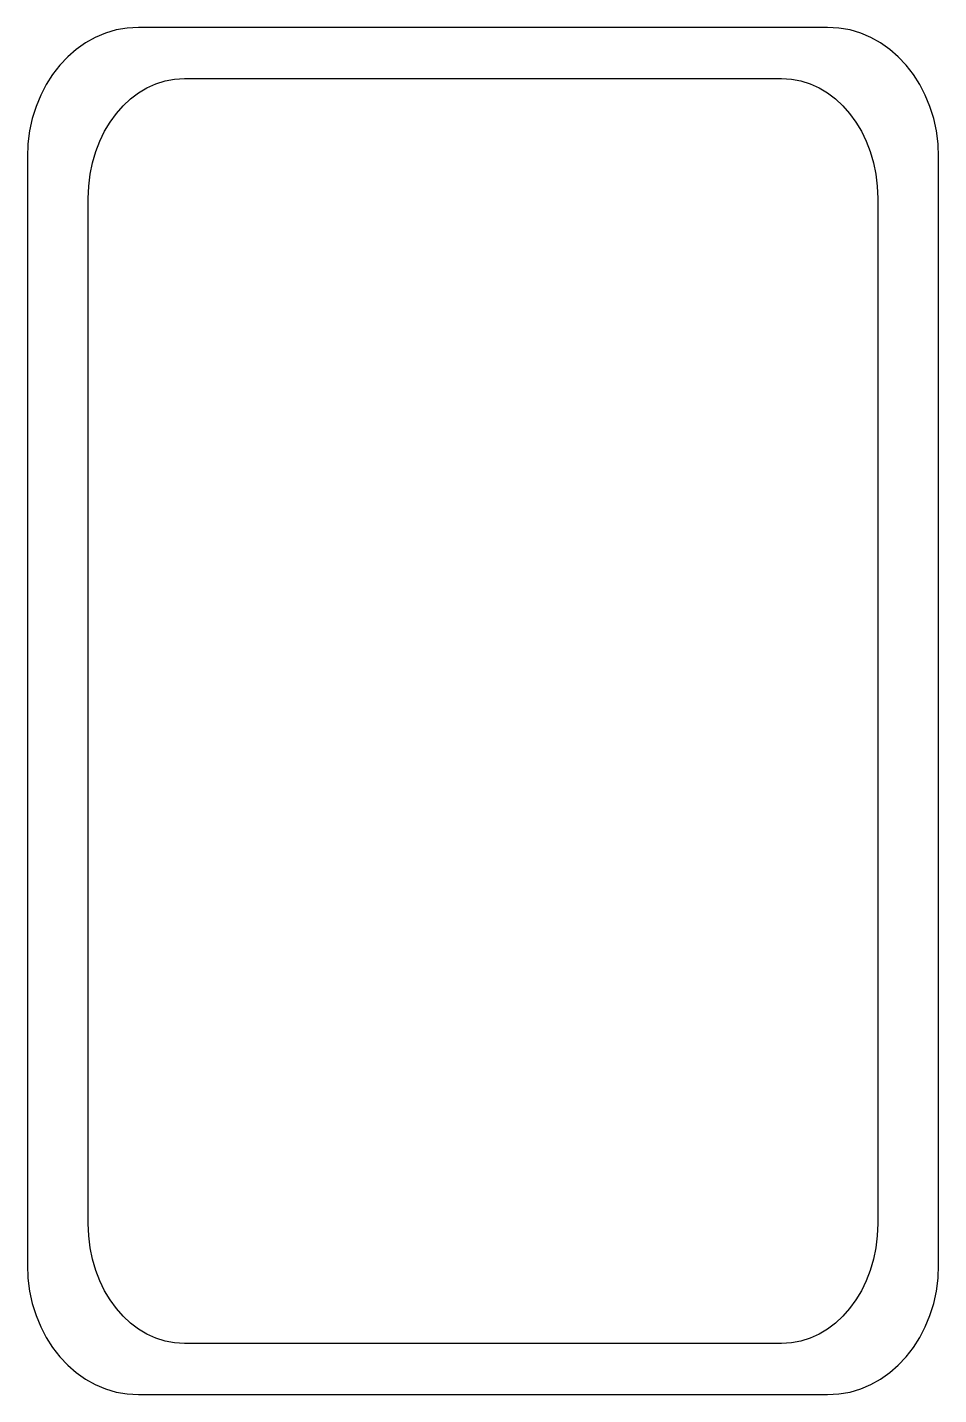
# Model space of a CAD drawing. Extents: x 0 to 28, y 0 to 42.
import ezdxf

# ---------------------------------------------------------------- set-up
doc = ezdxf.new("R2010")
doc.units = 0
doc.layers.add('Layer_1', color=7, linetype='CONTINUOUS')

msp = doc.modelspace()

# ---------------------------------------------------------------- linework, layer by layer
at = {"layer": 'Layer_1', "color": 7}
for p, q in [((3.413745, 42.000063), (3.063896, 41.979399)), ((4.737179, 42.000058), (3.413745, 42.000063)), ((6.060612, 42.000058), (4.737179, 42.000058)), ((7.383529, 42.000058), (6.060612, 42.000058)), ((8.706962, 42.000058), (7.383529, 42.000058)), ((10.030395, 42.000058), (8.706962, 42.000058)), ((11.353312, 42.000058), (10.030395, 42.000058)), ((12.676745, 42.000058), (11.353312, 42.000058)), ((14.000179, 42.000058), (12.676745, 42.000058)), ((15.323095, 42.000058), (14.000179, 42.000058)), ((16.646529, 42.000058), (15.323095, 42.000058)), ((17.969962, 42.000058), (16.646529, 42.000058)), ((19.292879, 42.000058), (17.969962, 42.000058)), ((20.616312, 42.000058), (19.292879, 42.000058)), ((21.939746, 42.000058), (20.616312, 42.000058)), ((23.262662, 42.000058), (21.939746, 42.000058)), ((24.586096, 42.000058), (23.262662, 42.000058)), ((24.935945, 41.979394), (24.586096, 42.000058)), ((2.08256, 41.687945), (1.78387, 41.520511)), ((2.396753, 41.821787), (2.08256, 41.687945)), ((2.724381, 41.919455), (2.396753, 41.821787)), ((3.063896, 41.979399), (2.724381, 41.919455)), ((25.275976, 41.91945), (24.935945, 41.979394)), ((25.603605, 41.821263), (25.275976, 41.91945)), ((25.917281, 41.68794), (25.603605, 41.821263)), ((26.21597, 41.520506), (25.917281, 41.68794)), ((1.502751, 41.321558), (1.239718, 41.092633)), ((1.78387, 41.520511), (1.502751, 41.321558)), ((26.497608, 41.321553), (26.21597, 41.520506)), ((26.760122, 41.092627), (26.497608, 41.321553)), ((0.997872, 40.835799), (0.77773, 40.553647)), ((1.239718, 41.092633), (0.997872, 40.835799)), ((27.002486, 40.835794), (26.760122, 41.092627)), ((27.222111, 40.553123), (27.002486, 40.835794)), ((0.77773, 40.553647), (0.58136, 40.247204)), ((3.947046, 40.264775), (4.230749, 40.35521)), ((4.230749, 40.35521), (4.525305, 40.411018)), ((4.525305, 40.411018), (4.828646, 40.429618)), ((4.828646, 40.429618), (5.974829, 40.429618)), ((5.974829, 40.429618), (7.121529, 40.429618)), ((7.121529, 40.429618), (8.267712, 40.429618)), ((8.267712, 40.429618), (9.414412, 40.429618)), ((9.414412, 40.429618), (10.560595, 40.429618)), ((10.560595, 40.429618), (11.707296, 40.429618)), ((11.707296, 40.429618), (12.853479, 40.429618)), ((12.853479, 40.429618), (14.000179, 40.429618)), ((14.000179, 40.429618), (15.146362, 40.429618)), ((15.146362, 40.429618), (16.293062, 40.429618)), ((16.293062, 40.429618), (17.439245, 40.429618)), ((17.439245, 40.429618), (18.585945, 40.429618)), ((18.585945, 40.429618), (19.732129, 40.429618)), ((19.732129, 40.429618), (20.878829, 40.429618)), ((20.878829, 40.429618), (22.025012, 40.429618)), ((22.025012, 40.429618), (23.171712, 40.429618)), ((23.171712, 40.429618), (23.474536, 40.411018)), ((23.474536, 40.411018), (23.769092, 40.35521)), ((23.769092, 40.35521), (24.052795, 40.264775)), ((27.418482, 40.246683), (27.222111, 40.553123)), ((0.410828, 39.918544), (0.267684, 39.570244)), ((0.58136, 40.247204), (0.410828, 39.918544)), ((3.172416, 39.80227), (3.416329, 39.98624)), ((3.416329, 39.98624), (3.675228, 40.141268)), ((3.675228, 40.141268), (3.947046, 40.264775)), ((24.052795, 40.264775), (24.324613, 40.141268)), ((24.324613, 40.141268), (24.583512, 39.98624)), ((24.583512, 39.98624), (24.827425, 39.80227)), ((27.589014, 39.918539), (27.418482, 40.246683)), ((27.732675, 39.570239), (27.589014, 39.918539)), ((0.267684, 39.570244), (0.152962, 39.203857)), ((2.735234, 39.352685), (2.94504, 39.590397)), ((2.94504, 39.590397), (3.172416, 39.80227)), ((24.827425, 39.80227), (25.054801, 39.590397)), ((25.054801, 39.590397), (25.264607, 39.352685)), ((27.84688, 39.203852), (27.732675, 39.570239)), ((0.152962, 39.203857), (0.069246, 38.821968)), ((2.374532, 38.808016), (2.544547, 39.091721)), ((2.544547, 39.091721), (2.735234, 39.352685)), ((25.264607, 39.352685), (25.455293, 39.091203)), ((25.455293, 39.091203), (25.625309, 38.808016)), ((27.931112, 38.821447), (27.84688, 39.203852)), ((0.069246, 38.821968), (0.01757, 38.425611)), ((2.226737, 38.504158), (2.374532, 38.808016)), ((25.625309, 38.808016), (25.773103, 38.504158)), ((27.982272, 38.425606), (27.931112, 38.821447)), ((0.01757, 38.425611), (0, 38.017362)), ((2.102714, 38.181697), (2.226737, 38.504158)), ((25.773103, 38.504158), (25.897644, 38.181697)), ((27.99984, 38.017362), (27.982272, 38.425606)), ((0, 38.017362), (0, 35.889842)), ((1.930631, 37.489235), (2.003495, 37.843219)), ((2.003495, 37.843219), (2.102714, 38.181697)), ((25.897644, 38.181697), (25.996346, 37.8427)), ((25.996346, 37.8427), (26.06921, 37.489235)), ((27.99984, 35.889842), (27.99984, 38.017362)), ((1.88619, 37.122848), (1.930631, 37.489235)), ((26.06921, 37.489235), (26.114168, 37.122332)), ((1.870687, 36.744576), (1.88619, 37.122848)), ((26.114168, 37.122332), (26.129154, 36.745095)), ((1.870687, 34.776737), (1.870687, 36.744576)), ((26.129154, 36.745095), (26.129154, 34.776737)), ((0, 35.889842), (0, 33.762841)), ((27.99984, 33.762841), (27.99984, 35.889842)), ((1.870687, 32.808899), (1.870687, 34.776737)), ((26.129154, 34.776737), (26.129154, 32.808899)), ((0, 33.762841), (0, 31.635832)), ((27.99984, 31.635832), (27.99984, 33.762841)), ((1.870687, 30.840552), (1.870687, 32.808899)), ((26.129154, 32.808899), (26.129154, 30.840552)), ((0, 31.635832), (0, 29.508846)), ((27.99984, 29.508846), (27.99984, 31.635832)), ((1.870687, 28.872714), (1.870687, 30.840552)), ((26.129154, 30.840552), (26.129154, 28.872714)), ((0, 29.508846), (0, 27.381332)), ((27.99984, 27.381332), (27.99984, 29.508846)), ((1.870687, 26.904346), (1.870687, 28.872714)), ((26.129154, 28.872714), (26.129154, 26.904346)), ((0, 27.381332), (0, 25.25432)), ((27.99984, 25.25432), (27.99984, 27.381332)), ((1.870687, 24.936508), (1.870687, 26.904346)), ((26.129154, 26.904346), (26.129154, 24.936508)), ((0, 25.25432), (0, 23.127308)), ((27.99984, 23.127308), (27.99984, 25.25432)), ((1.870687, 22.968166), (1.870687, 24.936508)), ((26.129154, 24.936508), (26.129154, 22.968166)), ((0, 23.127308), (0, 21.000323)), ((27.99984, 21.000323), (27.99984, 23.127308)), ((1.870687, 21.000328), (1.870687, 22.968166)), ((26.129154, 22.968166), (26.129154, 21.000328)), ((0, 21.000323), (0, 18.872782)), ((1.870687, 19.03196), (1.870687, 21.000328)), ((26.129154, 21.000328), (26.129154, 19.03196)), ((27.99984, 18.872782), (27.99984, 21.000323)), ((1.870687, 17.064122), (1.870687, 19.03196)), ((26.129154, 19.03196), (26.129154, 17.064122)), ((0, 18.872782), (0, 16.745796)), ((27.99984, 16.745796), (27.99984, 18.872782)), ((1.870687, 15.095781), (1.870687, 17.064122)), ((26.129154, 17.064122), (26.129154, 15.095781)), ((0, 16.745796), (0, 14.618784)), ((27.99984, 14.618784), (27.99984, 16.745796)), ((1.870687, 13.127942), (1.870687, 15.095781)), ((26.129154, 15.095781), (26.129154, 13.127942)), ((0, 14.618784), (0, 12.49127)), ((27.99984, 12.491799), (27.99984, 14.618784)), ((1.870687, 11.159574), (1.870687, 13.127942)), ((26.129154, 13.127942), (26.129154, 11.159574)), ((0, 12.49127), (0, 10.364258)), ((27.99984, 10.364258), (27.99984, 12.491799)), ((1.870687, 9.191736), (1.870687, 11.159574)), ((26.129154, 11.159574), (26.129154, 9.191736)), ((0, 10.364258), (0, 8.237273)), ((27.99984, 8.237273), (27.99984, 10.364258)), ((1.870687, 7.223368), (1.870687, 9.191736)), ((26.129154, 9.191736), (26.129154, 7.223368)), ((0, 8.237273), (0, 6.110261)), ((27.99984, 6.110261), (27.99984, 8.237273)), ((1.870687, 5.255556), (1.870687, 7.223368)), ((26.129154, 7.223368), (26.129154, 5.255556)), ((0, 6.110261), (0, 3.982746)), ((27.99984, 3.982746), (27.99984, 6.110261)), ((1.88619, 4.877784), (1.870687, 5.255556)), ((26.129154, 5.255556), (26.114168, 4.877784)), ((1.930631, 4.510886), (1.88619, 4.877784)), ((26.114168, 4.877784), (26.06921, 4.510886)), ((2.003495, 4.157429), (1.930631, 4.510886)), ((26.06921, 4.510886), (25.996346, 4.157429)), ((0, 3.982746), (0.01757, 3.574494)), ((2.102714, 3.818419), (2.003495, 4.157429)), ((2.226737, 3.495971), (2.102714, 3.818419)), ((25.897644, 3.818419), (25.773103, 3.495971)), ((25.996346, 4.157429), (25.897644, 3.818419)), ((27.982272, 3.574494), (27.99984, 3.982746)), ((0.01757, 3.574494), (0.069246, 3.178148)), ((2.374532, 3.192097), (2.226737, 3.495971)), ((25.773103, 3.495971), (25.625309, 3.192097)), ((27.931112, 3.178148), (27.982272, 3.574494)), ((0.069246, 3.178148), (0.152962, 2.796249)), ((2.544547, 2.908914), (2.374532, 3.192097)), ((25.625309, 3.192097), (25.455293, 2.908914)), ((27.84688, 2.796249), (27.931112, 3.178148)), ((0.152962, 2.796249), (0.267684, 2.42988)), ((2.735234, 2.647426), (2.544547, 2.908914)), ((2.94504, 2.409724), (2.735234, 2.647426)), ((25.264607, 2.647426), (25.054801, 2.409724)), ((25.455293, 2.908914), (25.264607, 2.647426)), ((27.732675, 2.42988), (27.84688, 2.796249)), ((0.267684, 2.42988), (0.410828, 2.081583)), ((3.172416, 2.197846), (2.94504, 2.409724)), ((3.416329, 2.013881), (3.172416, 2.197846)), ((24.827425, 2.197846), (24.583512, 2.013881)), ((25.054801, 2.409724), (24.827425, 2.197846)), ((27.589014, 2.081583), (27.732675, 2.42988)), ((0.410828, 2.081583), (0.58136, 1.752917)), ((0.58136, 1.752917), (0.77773, 1.446477)), ((3.675228, 1.858862), (3.416329, 2.013881)), ((3.947046, 1.735354), (3.675228, 1.858862)), ((4.230749, 1.64492), (3.947046, 1.735354)), ((24.052795, 1.735354), (23.769092, 1.64492)), ((24.324613, 1.858862), (24.052795, 1.735354)), ((24.583512, 2.013881), (24.324613, 1.858862)), ((27.222111, 1.446477), (27.418482, 1.752917)), ((27.418482, 1.752917), (27.589014, 2.081583)), ((0.77773, 1.446477), (0.997872, 1.164325)), ((4.525305, 1.589093), (4.230749, 1.64492)), ((4.828646, 1.570572), (4.525305, 1.589093)), ((5.974829, 1.570572), (4.828646, 1.570572)), ((7.121529, 1.570572), (5.974829, 1.570572)), ((8.267712, 1.570572), (7.121529, 1.570572)), ((9.414412, 1.570572), (8.267712, 1.570572)), ((10.560595, 1.570572), (9.414412, 1.570572)), ((11.707296, 1.570572), (10.560595, 1.570572)), ((12.853479, 1.570572), (11.707296, 1.570572)), ((14.000179, 1.570572), (12.853479, 1.570572)), ((15.146362, 1.570572), (14.000179, 1.570572)), ((16.293062, 1.570572), (15.146362, 1.570572)), ((17.439245, 1.570572), (16.293062, 1.570572)), ((18.585945, 1.570572), (17.439245, 1.570572)), ((19.732129, 1.570572), (18.585945, 1.570572)), ((20.878829, 1.570572), (19.732129, 1.570572)), ((22.025012, 1.570572), (20.878829, 1.570572)), ((23.171712, 1.570572), (22.025012, 1.570572)), ((23.474536, 1.589093), (23.171712, 1.570572)), ((23.769092, 1.64492), (23.474536, 1.589093)), ((27.002486, 1.164325), (27.222111, 1.446477)), ((0.997872, 1.164325), (1.239718, 0.907494)), ((1.239718, 0.907494), (1.502751, 0.67855)), ((26.497608, 0.67855), (26.760122, 0.907494)), ((26.760122, 0.907494), (27.002486, 1.164325)), ((1.502751, 0.67855), (1.78387, 0.47961)), ((1.78387, 0.47961), (2.08256, 0.312182)), ((25.917281, 0.312182), (26.21597, 0.47961)), ((26.21597, 0.47961), (26.497608, 0.67855)), ((2.08256, 0.312182), (2.396753, 0.178832)), ((2.396753, 0.178832), (2.724381, 0.080671)), ((2.724381, 0.080671), (3.063896, 0.020717)), ((3.063896, 0.020717), (3.413745, 0.000079)), ((3.413745, 0.000079), (4.737179, 0.000079)), ((4.737179, 0.000079), (6.060612, 0.000079)), ((6.060612, 0.000079), (7.383529, 0.000079)), ((7.383529, 0.000079), (8.706962, 0.000079)), ((8.706962, 0.000079), (10.030395, 0.000079)), ((10.030395, 0.000079), (11.353312, 0.000079)), ((11.353312, 0.000079), (12.676745, 0.000079)), ((12.676745, 0.000079), (14.000179, 0.000079)), ((14.000179, 0.000079), (15.323095, 0.000079)), ((15.323095, 0.000079), (16.646529, 0.000079)), ((16.646529, 0.000079), (17.969962, 0.000079)), ((17.969962, 0.000079), (19.292879, 0.000079)), ((19.292879, 0.000079), (20.616312, 0.000079)), ((20.616312, 0.000079), (21.939746, 0.000079)), ((21.939746, 0.000079), (23.262662, 0.000079)), ((23.262662, 0.000079), (24.586096, 0.000079)), ((24.586096, 0.000079), (24.935945, 0.020717)), ((24.935945, 0.020717), (25.275976, 0.080671)), ((25.275976, 0.080671), (25.603605, 0.178832)), ((25.603605, 0.178832), (25.917281, 0.312182))]:
    msp.add_line(p, q, dxfattribs=at)

doc.saveas('drawing.dxf')
